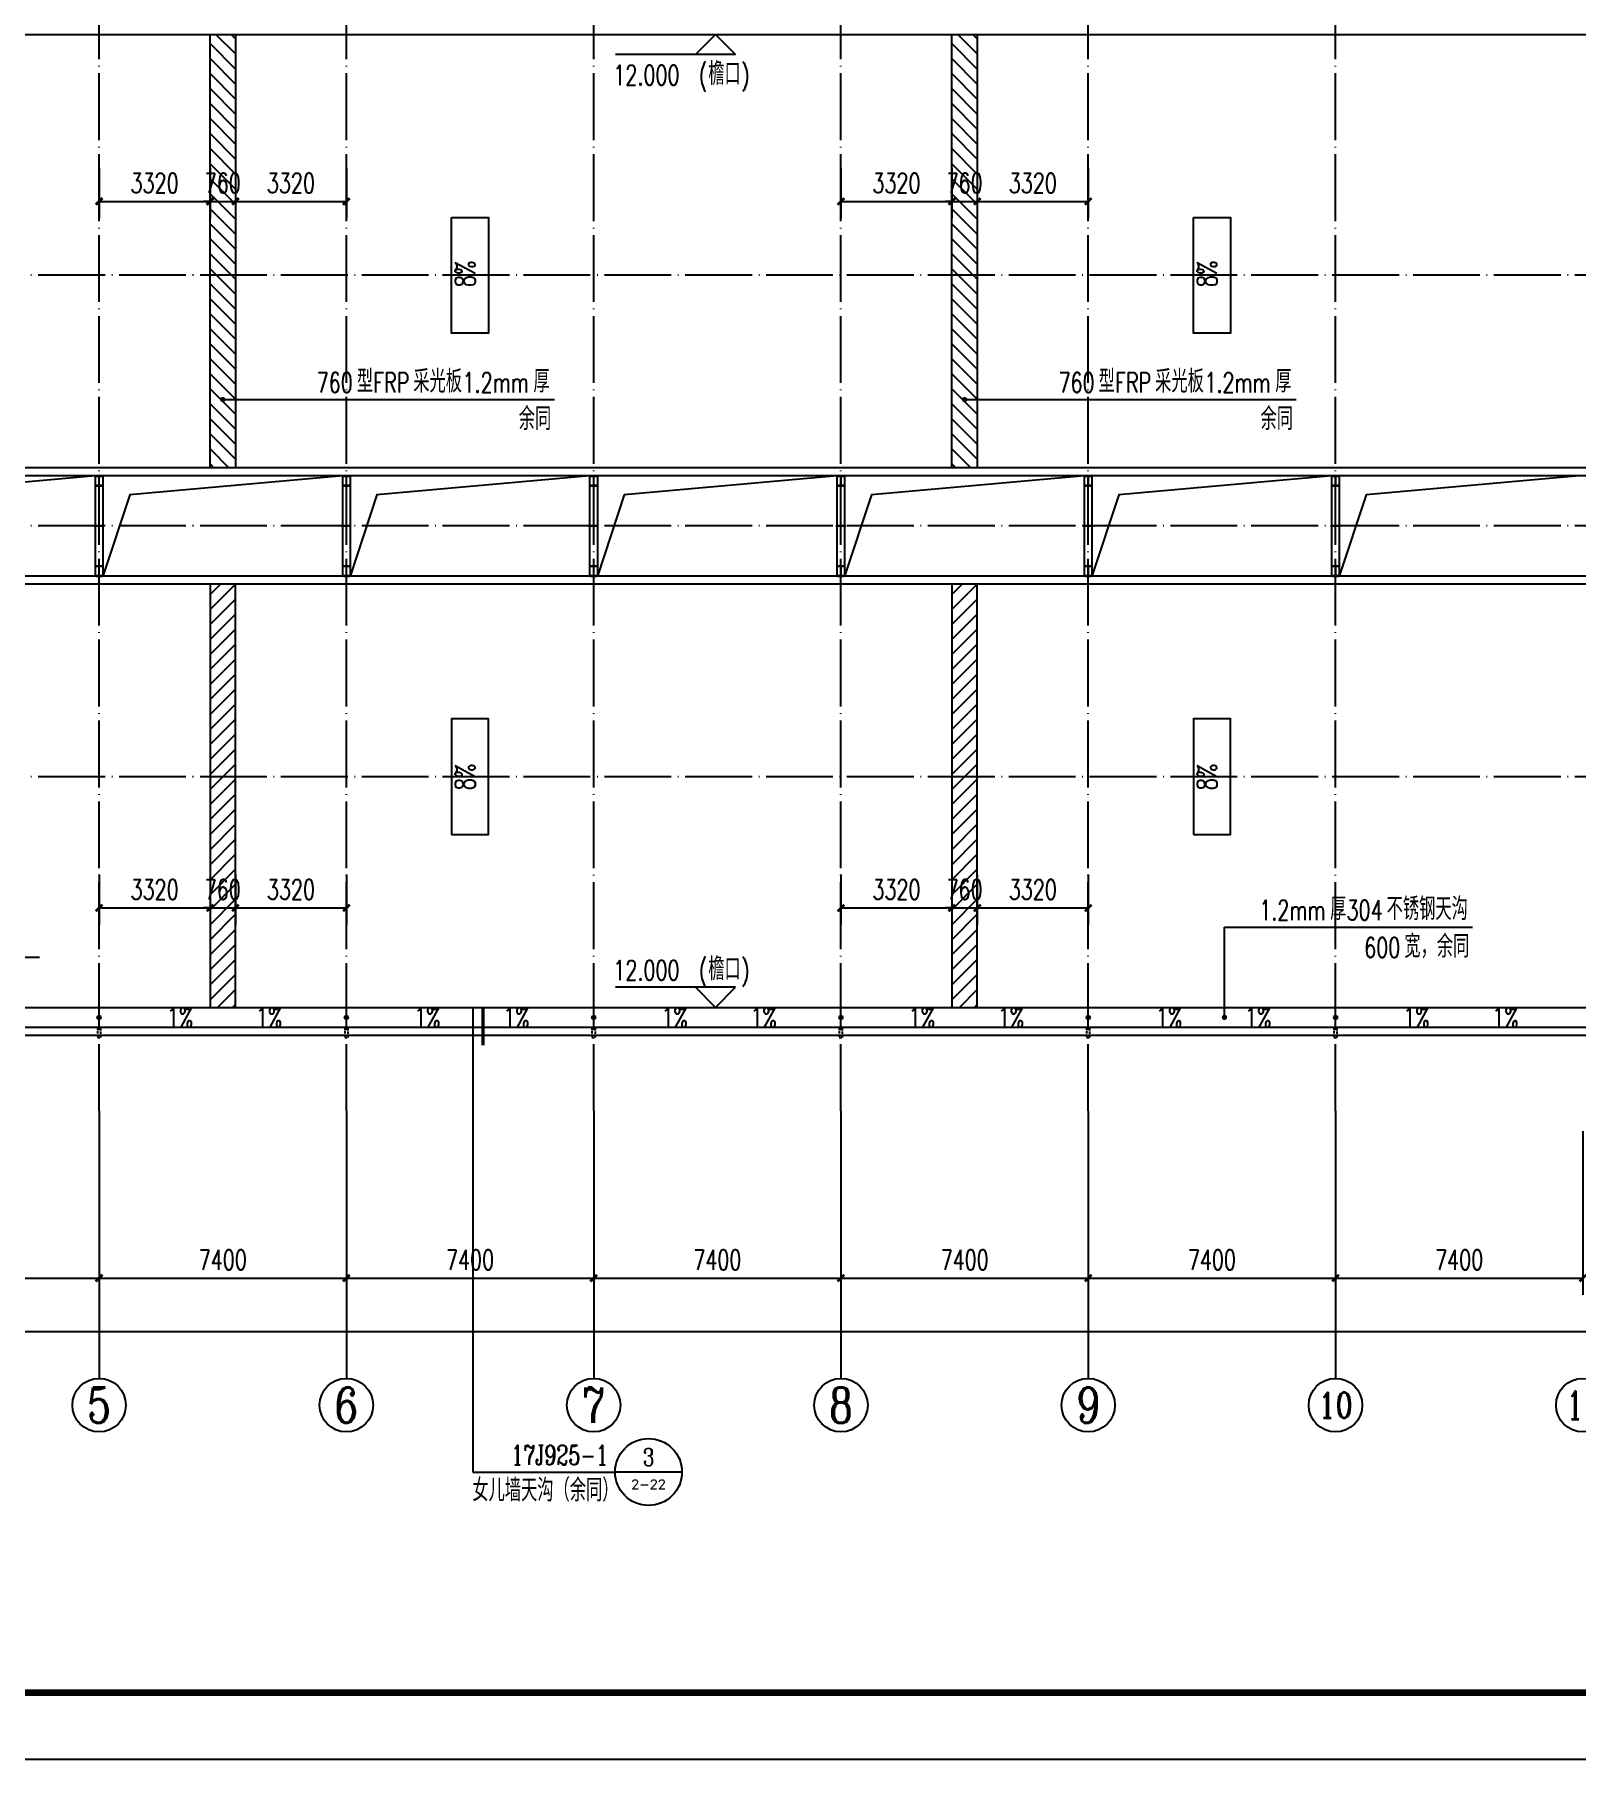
# Model space of a CAD drawing. Extents: x 13276711 to 13543385, y -848943 to -68012.
# Drawn here: x 13374051 to 13420196, y -566643 to -515042 of the extents above; entities that cross this region are included whole.
import ezdxf
from ezdxf.enums import TextEntityAlignment as Align

# ---------------------------------------------------------------- set-up
doc = ezdxf.new("R2010")
doc.units = 0
doc.header["$LTSCALE"] = 1000
doc.header["$MEASUREMENT"] = 0
doc.linetypes.add('DASH', pattern=[0.35, 0.25, -0.1])
doc.linetypes.add('DOTE', pattern=[2.42, 2, -0.2, 0.02, -0.2])
for name, color, linetype in [('AXIS', 3, 'Continuous'), ('AXIS_TEXT', 7, 'Continuous'), ('COLUMN', 2, 'Continuous'), ('DIM_IDEN', 3, 'Continuous'), ('DIM_LEAD', 3, 'Continuous'), ('DIM_SYMB', 3, 'Continuous'), ('DOTE', 1, 'DOTE'), ('PUB_DIM', 3, 'Continuous'), ('PUB_TEXT', 7, 'Continuous'), ('TK', 4, 'Continuous'), ('WALL-PARAPET', 6, 'Continuous'), ('采光带', 4, 'Continuous'), ('雨水管', 4, 'Continuous')]:
    doc.layers.add(name, color=color, linetype=linetype)
doc.styles.add('_TCH_AXIS', font='COMPLEX', dxfattribs={"bigfont": 'GBCBIG'})
doc.styles.add('_TCH_DIM', font='SIMPLEX', dxfattribs={"bigfont": 'GBCBIG'})
doc.styles.add('_TCH_DIM_T3', font='SIMPLEX', dxfattribs={"width": 0.705882, "bigfont": 'GBCBIG'})
doc.styles.add('_TCH_LABEL', font='COMPLEX', dxfattribs={"bigfont": 'GBCBIG'})
doc.styles.add('COMPLEX', font='COMPLEX')
doc.dimstyles.new('_TCH_ARCH&&200', dxfattribs={"dimtxt": 595, "dimasz": 200, "dimexe": 500, "dimexo": 600, "dimgap": 252.5, "dimtad": 1, "dimdec": 0, "dimzin": 0, "dimdsep": 46, "dimtxsty": '_TCH_DIM_T3', "dimblk": 'ARCHTICK', "dimcen": 0.09, "dimclrt": 7, "dimazin": 2, "dimtfac": 1, "dimtdec": 0, "dimtix": 1, "dimtmove": 2, "dimatfit": 3, "dimfxl": 0, "dimtolj": 1, "dimtzin": 0, "dimarcsym": 0})

# ---------------------------------------------------------------- blocks, each defined once
blk = doc.blocks.new('A$C0FCD69EC')
at = {"layer": 'COLUMN'}
blk.add_hatch(color=256, dxfattribs=at).paths.add_polyline_path([(300, 180), (294, 180), (294, 94), (6, 94), (6, 180), (0, 180), (0, 0), (6, 0), (6, 86), (294, 86), (294, 0), (300, 0)])
blk.add_lwpolyline([(300, 0), (294, 0), (294, 86), (6, 86), (6, 0), (0, 0), (0, 180), (6, 180), (6, 94), (294, 94), (294, 180), (300, 180)], close=True, dxfattribs=at)
blk = doc.blocks.new('A$C22C4548D')
blk.add_line((0, 10), (300, 10))
blk.add_lwpolyline([(30, 20), (270, 20), (270, 0), (30, 0)], close=True)
blk = doc.blocks.new('GeYuanFrame_38556713', base_point=(20.09, 4.53))
at = {"layer": 'TK'}
blk.add_lwpolyline([(20.09, 4.53), (20.09, 598.53), (1071.09, 598.53), (1071.09, 4.53)], close=True, dxfattribs=at)
at = {"layer": 'TK', "const_width": 1}
blk.add_lwpolyline([(45.09, 588.53), (1061.09, 588.53), (1061.09, 14.53), (45.09, 14.53)], close=True, dxfattribs=at)
blk = doc.blocks.new('_AXISO')
blk.add_circle((0, 0), 0.5)
at = {"layer": 'AXIS_TEXT', "style": 'COMPLEX', "width": 1.041667}
blk.add_attdef('A', text='', height=0.56, dxfattribs=at).set_placement((-0.25, -0.28), (0.25, -0.28), align=Align.FIT)
blk = doc.blocks.new('_ArchTick')
at = {"color": 0, "linetype": 'ByBlock', "const_width": 0.4}
blk.add_lwpolyline([(-0.5, -0.5), (0.5, 0.5)], dxfattribs=at)
blk = doc.blocks.new('*D244')
at = {"layer": 'AXIS', "color": 0, "lineweight": -2}
for p, q in [((13346145, -547843), (13346145, -554343)), ((13509425, -547843), (13509425, -554343)), ((13346145, -553843), (13509425, -553843))]:
    blk.add_line(p, q, dxfattribs=at)
at = {"layer": 'Defpoints', "color": 0}
for p in [(13346145, -547243), (13509425, -547243), (13509425, -553843)]:
    blk.add_point(p, dxfattribs=at)
at = {"layer": 'AXIS', "color": 0, "lineweight": -2, "xscale": 200, "yscale": 200, "zscale": 200, "rotation": 180}
blk.add_blockref('_ArchTick', (13346145, -553843), dxfattribs=at)
at = {"layer": 'AXIS', "color": 0, "lineweight": -2, "xscale": 200, "yscale": 200, "zscale": 200}
blk.add_blockref('_ArchTick', (13509425, -553843), dxfattribs=at)
at = {"layer": 'AXIS', "color": 7, "insert": (13427785, -553293), "char_height": 595, "attachment_point": 5, "style": '_TCH_DIM_T3'}
blk.add_mtext('\\A1;163280', dxfattribs=at)
blk = doc.blocks.new('*D249')
at = {"layer": 'AXIS', "color": 0, "lineweight": -2}
for p, q in [((13368585, -547843), (13368585, -552743)), ((13375985, -547843), (13375985, -552743)), ((13368585, -552243), (13375985, -552243))]:
    blk.add_line(p, q, dxfattribs=at)
at = {"layer": 'Defpoints', "color": 0}
for p in [(13368585, -547243), (13375985, -547243), (13375985, -552243)]:
    blk.add_point(p, dxfattribs=at)
at = {"layer": 'AXIS', "color": 0, "lineweight": -2, "xscale": 200, "yscale": 200, "zscale": 200, "rotation": 180}
blk.add_blockref('_ArchTick', (13368585, -552243), dxfattribs=at)
at = {"layer": 'AXIS', "color": 0, "lineweight": -2, "xscale": 200, "yscale": 200, "zscale": 200}
blk.add_blockref('_ArchTick', (13375985, -552243), dxfattribs=at)
at = {"layer": 'AXIS', "color": 7, "insert": (13372285, -551693), "char_height": 595, "attachment_point": 5, "style": '_TCH_DIM_T3'}
blk.add_mtext('\\A1;7400', dxfattribs=at)
blk = doc.blocks.new('*D250')
at = {"layer": 'AXIS', "color": 0, "lineweight": -2}
for p, q in [((13375985, -547843), (13375985, -552743)), ((13383385, -547843), (13383385, -552743)), ((13375985, -552243), (13383385, -552243))]:
    blk.add_line(p, q, dxfattribs=at)
at = {"layer": 'Defpoints', "color": 0}
for p in [(13375985, -547243), (13383385, -547243), (13383385, -552243)]:
    blk.add_point(p, dxfattribs=at)
at = {"layer": 'AXIS', "color": 0, "lineweight": -2, "xscale": 200, "yscale": 200, "zscale": 200, "rotation": 180}
blk.add_blockref('_ArchTick', (13375985, -552243), dxfattribs=at)
at = {"layer": 'AXIS', "color": 0, "lineweight": -2, "xscale": 200, "yscale": 200, "zscale": 200}
blk.add_blockref('_ArchTick', (13383385, -552243), dxfattribs=at)
at = {"layer": 'AXIS', "color": 7, "insert": (13379685, -551693), "char_height": 595, "attachment_point": 5, "style": '_TCH_DIM_T3'}
blk.add_mtext('\\A1;7400', dxfattribs=at)
blk = doc.blocks.new('*D251')
at = {"layer": 'AXIS', "color": 0, "lineweight": -2}
for p, q in [((13383385, -547843), (13383385, -552743)), ((13390785, -547843), (13390785, -552743)), ((13383385, -552243), (13390785, -552243))]:
    blk.add_line(p, q, dxfattribs=at)
at = {"layer": 'Defpoints', "color": 0}
for p in [(13383385, -547243), (13390785, -547243), (13390785, -552243)]:
    blk.add_point(p, dxfattribs=at)
at = {"layer": 'AXIS', "color": 0, "lineweight": -2, "xscale": 200, "yscale": 200, "zscale": 200, "rotation": 180}
blk.add_blockref('_ArchTick', (13383385, -552243), dxfattribs=at)
at = {"layer": 'AXIS', "color": 0, "lineweight": -2, "xscale": 200, "yscale": 200, "zscale": 200}
blk.add_blockref('_ArchTick', (13390785, -552243), dxfattribs=at)
at = {"layer": 'AXIS', "color": 7, "insert": (13387085, -551693), "char_height": 595, "attachment_point": 5, "style": '_TCH_DIM_T3'}
blk.add_mtext('\\A1;7400', dxfattribs=at)
blk = doc.blocks.new('*D252')
at = {"layer": 'AXIS', "color": 0, "lineweight": -2}
for p, q in [((13390785, -547843), (13390785, -552743)), ((13398185, -547843), (13398185, -552743)), ((13390785, -552243), (13398185, -552243))]:
    blk.add_line(p, q, dxfattribs=at)
at = {"layer": 'Defpoints', "color": 0}
for p in [(13390785, -547243), (13398185, -547243), (13398185, -552243)]:
    blk.add_point(p, dxfattribs=at)
at = {"layer": 'AXIS', "color": 0, "lineweight": -2, "xscale": 200, "yscale": 200, "zscale": 200, "rotation": 180}
blk.add_blockref('_ArchTick', (13390785, -552243), dxfattribs=at)
at = {"layer": 'AXIS', "color": 0, "lineweight": -2, "xscale": 200, "yscale": 200, "zscale": 200}
blk.add_blockref('_ArchTick', (13398185, -552243), dxfattribs=at)
at = {"layer": 'AXIS', "color": 7, "insert": (13394485, -551693), "char_height": 595, "attachment_point": 5, "style": '_TCH_DIM_T3'}
blk.add_mtext('\\A1;7400', dxfattribs=at)
blk = doc.blocks.new('*D253')
at = {"layer": 'AXIS', "color": 0, "lineweight": -2}
for p, q in [((13398185, -547843), (13398185, -552743)), ((13405585, -547843), (13405585, -552743)), ((13398185, -552243), (13405585, -552243))]:
    blk.add_line(p, q, dxfattribs=at)
at = {"layer": 'Defpoints', "color": 0}
for p in [(13398185, -547243), (13405585, -547243), (13405585, -552243)]:
    blk.add_point(p, dxfattribs=at)
at = {"layer": 'AXIS', "color": 0, "lineweight": -2, "xscale": 200, "yscale": 200, "zscale": 200, "rotation": 180}
blk.add_blockref('_ArchTick', (13398185, -552243), dxfattribs=at)
at = {"layer": 'AXIS', "color": 0, "lineweight": -2, "xscale": 200, "yscale": 200, "zscale": 200}
blk.add_blockref('_ArchTick', (13405585, -552243), dxfattribs=at)
at = {"layer": 'AXIS', "color": 7, "insert": (13401885, -551693), "char_height": 595, "attachment_point": 5, "style": '_TCH_DIM_T3'}
blk.add_mtext('\\A1;7400', dxfattribs=at)
blk = doc.blocks.new('*D254')
at = {"layer": 'AXIS', "color": 0, "lineweight": -2}
for p, q in [((13405585, -547843), (13405585, -552743)), ((13412985, -547843), (13412985, -552743)), ((13405585, -552243), (13412985, -552243))]:
    blk.add_line(p, q, dxfattribs=at)
at = {"layer": 'Defpoints', "color": 0}
for p in [(13405585, -547243), (13412985, -547243), (13412985, -552243)]:
    blk.add_point(p, dxfattribs=at)
at = {"layer": 'AXIS', "color": 0, "lineweight": -2, "xscale": 200, "yscale": 200, "zscale": 200, "rotation": 180}
blk.add_blockref('_ArchTick', (13405585, -552243), dxfattribs=at)
at = {"layer": 'AXIS', "color": 0, "lineweight": -2, "xscale": 200, "yscale": 200, "zscale": 200}
blk.add_blockref('_ArchTick', (13412985, -552243), dxfattribs=at)
at = {"layer": 'AXIS', "color": 7, "insert": (13409285, -551693), "char_height": 595, "attachment_point": 5, "style": '_TCH_DIM_T3'}
blk.add_mtext('\\A1;7400', dxfattribs=at)
blk = doc.blocks.new('*D255')
at = {"layer": 'AXIS', "color": 0, "lineweight": -2}
for p, q in [((13412985, -547843), (13412985, -552743)), ((13420385, -547843), (13420385, -552743)), ((13412985, -552243), (13420385, -552243))]:
    blk.add_line(p, q, dxfattribs=at)
at = {"layer": 'Defpoints', "color": 0}
for p in [(13412985, -547243), (13420385, -547243), (13420385, -552243)]:
    blk.add_point(p, dxfattribs=at)
at = {"layer": 'AXIS', "color": 0, "lineweight": -2, "xscale": 200, "yscale": 200, "zscale": 200, "rotation": 180}
blk.add_blockref('_ArchTick', (13412985, -552243), dxfattribs=at)
at = {"layer": 'AXIS', "color": 0, "lineweight": -2, "xscale": 200, "yscale": 200, "zscale": 200}
blk.add_blockref('_ArchTick', (13420385, -552243), dxfattribs=at)
at = {"layer": 'AXIS', "color": 7, "insert": (13416685, -551693), "char_height": 595, "attachment_point": 5, "style": '_TCH_DIM_T3'}
blk.add_mtext('\\A1;7400', dxfattribs=at)
blk = doc.blocks.new('*D719')
at = {"layer": 'Defpoints', "color": 0}
for p in [(13375985, -539571), (13379305, -539571), (13379305, -541171)]:
    blk.add_point(p, dxfattribs=at)
at = {"layer": 'PUB_DIM', "color": 0, "lineweight": -2}
for p, q in [((13375985, -540171), (13375985, -541671)), ((13379305, -540171), (13379305, -541671)), ((13375985, -541171), (13379305, -541171))]:
    blk.add_line(p, q, dxfattribs=at)
at = {"layer": 'PUB_DIM', "color": 0, "lineweight": -2, "xscale": 200, "yscale": 200, "zscale": 200, "rotation": 180}
blk.add_blockref('_ArchTick', (13375985, -541171), dxfattribs=at)
at = {"layer": 'PUB_DIM', "color": 0, "lineweight": -2, "xscale": 200, "yscale": 200, "zscale": 200}
blk.add_blockref('_ArchTick', (13379305, -541171), dxfattribs=at)
at = {"layer": 'PUB_DIM', "color": 7, "insert": (13377645, -540621), "char_height": 595, "attachment_point": 5, "style": '_TCH_DIM_T3'}
blk.add_mtext('\\A1;3320', dxfattribs=at)
blk = doc.blocks.new('*D720')
at = {"layer": 'Defpoints', "color": 0}
for p in [(13379305, -539571), (13380065, -539571), (13380065, -541171)]:
    blk.add_point(p, dxfattribs=at)
at = {"layer": 'PUB_DIM', "color": 0, "lineweight": -2}
for p, q in [((13379305, -540171), (13379305, -541671)), ((13380065, -540171), (13380065, -541671)), ((13379305, -541171), (13379105, -541171)), ((13379305, -541171), (13380065, -541171)), ((13380065, -541171), (13380265, -541171))]:
    blk.add_line(p, q, dxfattribs=at)
at = {"layer": 'PUB_DIM', "color": 0, "lineweight": -2, "xscale": 200, "yscale": 200, "zscale": 200}
blk.add_blockref('_ArchTick', (13379305, -541171), dxfattribs=at)
at = {"layer": 'PUB_DIM', "color": 0, "lineweight": -2, "xscale": 200, "yscale": 200, "zscale": 200, "rotation": 180}
blk.add_blockref('_ArchTick', (13380065, -541171), dxfattribs=at)
at = {"layer": 'PUB_DIM', "color": 7, "insert": (13379685, -540621), "char_height": 595, "attachment_point": 5, "style": '_TCH_DIM_T3'}
blk.add_mtext('\\A1;760', dxfattribs=at)
blk = doc.blocks.new('*D721')
at = {"layer": 'Defpoints', "color": 0}
for p in [(13380065, -539571), (13383385, -539571), (13383385, -541171)]:
    blk.add_point(p, dxfattribs=at)
at = {"layer": 'PUB_DIM', "color": 0, "lineweight": -2}
for p, q in [((13380065, -540171), (13380065, -541671)), ((13383385, -540171), (13383385, -541671)), ((13380065, -541171), (13383385, -541171))]:
    blk.add_line(p, q, dxfattribs=at)
at = {"layer": 'PUB_DIM', "color": 0, "lineweight": -2, "xscale": 200, "yscale": 200, "zscale": 200, "rotation": 180}
blk.add_blockref('_ArchTick', (13380065, -541171), dxfattribs=at)
at = {"layer": 'PUB_DIM', "color": 0, "lineweight": -2, "xscale": 200, "yscale": 200, "zscale": 200}
blk.add_blockref('_ArchTick', (13383385, -541171), dxfattribs=at)
at = {"layer": 'PUB_DIM', "color": 7, "insert": (13381725, -540621), "char_height": 595, "attachment_point": 5, "style": '_TCH_DIM_T3'}
blk.add_mtext('\\A1;3320', dxfattribs=at)
blk = doc.blocks.new('*D722')
at = {"layer": 'Defpoints', "color": 0}
for p in [(13375985, -518435), (13379305, -518435), (13379305, -520035)]:
    blk.add_point(p, dxfattribs=at)
at = {"layer": 'PUB_DIM', "color": 0, "lineweight": -2}
for p, q in [((13375985, -519035), (13375985, -520535)), ((13379305, -519035), (13379305, -520535)), ((13375985, -520035), (13379305, -520035))]:
    blk.add_line(p, q, dxfattribs=at)
at = {"layer": 'PUB_DIM', "color": 0, "lineweight": -2, "xscale": 200, "yscale": 200, "zscale": 200, "rotation": 180}
blk.add_blockref('_ArchTick', (13375985, -520035), dxfattribs=at)
at = {"layer": 'PUB_DIM', "color": 0, "lineweight": -2, "xscale": 200, "yscale": 200, "zscale": 200}
blk.add_blockref('_ArchTick', (13379305, -520035), dxfattribs=at)
at = {"layer": 'PUB_DIM', "color": 7, "insert": (13377645, -519485), "char_height": 595, "attachment_point": 5, "style": '_TCH_DIM_T3'}
blk.add_mtext('\\A1;3320', dxfattribs=at)
blk = doc.blocks.new('*D723')
at = {"layer": 'Defpoints', "color": 0}
for p in [(13379305, -518435), (13380065, -518435), (13380065, -520035)]:
    blk.add_point(p, dxfattribs=at)
at = {"layer": 'PUB_DIM', "color": 0, "lineweight": -2}
for p, q in [((13379305, -519035), (13379305, -520535)), ((13380065, -519035), (13380065, -520535)), ((13379305, -520035), (13379105, -520035)), ((13379305, -520035), (13380065, -520035)), ((13380065, -520035), (13380265, -520035))]:
    blk.add_line(p, q, dxfattribs=at)
at = {"layer": 'PUB_DIM', "color": 0, "lineweight": -2, "xscale": 200, "yscale": 200, "zscale": 200}
blk.add_blockref('_ArchTick', (13379305, -520035), dxfattribs=at)
at = {"layer": 'PUB_DIM', "color": 0, "lineweight": -2, "xscale": 200, "yscale": 200, "zscale": 200, "rotation": 180}
blk.add_blockref('_ArchTick', (13380065, -520035), dxfattribs=at)
at = {"layer": 'PUB_DIM', "color": 7, "insert": (13379685, -519485), "char_height": 595, "attachment_point": 5, "style": '_TCH_DIM_T3'}
blk.add_mtext('\\A1;760', dxfattribs=at)
blk = doc.blocks.new('*D724')
at = {"layer": 'Defpoints', "color": 0}
for p in [(13380065, -518435), (13383385, -518435), (13383385, -520035)]:
    blk.add_point(p, dxfattribs=at)
at = {"layer": 'PUB_DIM', "color": 0, "lineweight": -2}
for p, q in [((13380065, -519035), (13380065, -520535)), ((13383385, -519035), (13383385, -520535)), ((13380065, -520035), (13383385, -520035))]:
    blk.add_line(p, q, dxfattribs=at)
at = {"layer": 'PUB_DIM', "color": 0, "lineweight": -2, "xscale": 200, "yscale": 200, "zscale": 200, "rotation": 180}
blk.add_blockref('_ArchTick', (13380065, -520035), dxfattribs=at)
at = {"layer": 'PUB_DIM', "color": 0, "lineweight": -2, "xscale": 200, "yscale": 200, "zscale": 200}
blk.add_blockref('_ArchTick', (13383385, -520035), dxfattribs=at)
at = {"layer": 'PUB_DIM', "color": 7, "insert": (13381725, -519485), "char_height": 595, "attachment_point": 5, "style": '_TCH_DIM_T3'}
blk.add_mtext('\\A1;3320', dxfattribs=at)
blk = doc.blocks.new('*D731')
at = {"layer": 'Defpoints', "color": 0}
for p in [(13398185, -539571), (13401505, -539571), (13401505, -541171)]:
    blk.add_point(p, dxfattribs=at)
at = {"layer": 'PUB_DIM', "color": 0, "lineweight": -2}
for p, q in [((13398185, -540171), (13398185, -541671)), ((13401505, -540171), (13401505, -541671)), ((13398185, -541171), (13401505, -541171))]:
    blk.add_line(p, q, dxfattribs=at)
at = {"layer": 'PUB_DIM', "color": 0, "lineweight": -2, "xscale": 200, "yscale": 200, "zscale": 200, "rotation": 180}
blk.add_blockref('_ArchTick', (13398185, -541171), dxfattribs=at)
at = {"layer": 'PUB_DIM', "color": 0, "lineweight": -2, "xscale": 200, "yscale": 200, "zscale": 200}
blk.add_blockref('_ArchTick', (13401505, -541171), dxfattribs=at)
at = {"layer": 'PUB_DIM', "color": 7, "insert": (13399845, -540621), "char_height": 595, "attachment_point": 5, "style": '_TCH_DIM_T3'}
blk.add_mtext('\\A1;3320', dxfattribs=at)
blk = doc.blocks.new('*D732')
at = {"layer": 'Defpoints', "color": 0}
for p in [(13401505, -539571), (13402265, -539571), (13402265, -541171)]:
    blk.add_point(p, dxfattribs=at)
at = {"layer": 'PUB_DIM', "color": 0, "lineweight": -2}
for p, q in [((13401505, -540171), (13401505, -541671)), ((13402265, -540171), (13402265, -541671)), ((13401505, -541171), (13401305, -541171)), ((13401505, -541171), (13402265, -541171)), ((13402265, -541171), (13402465, -541171))]:
    blk.add_line(p, q, dxfattribs=at)
at = {"layer": 'PUB_DIM', "color": 0, "lineweight": -2, "xscale": 200, "yscale": 200, "zscale": 200}
blk.add_blockref('_ArchTick', (13401505, -541171), dxfattribs=at)
at = {"layer": 'PUB_DIM', "color": 0, "lineweight": -2, "xscale": 200, "yscale": 200, "zscale": 200, "rotation": 180}
blk.add_blockref('_ArchTick', (13402265, -541171), dxfattribs=at)
at = {"layer": 'PUB_DIM', "color": 7, "insert": (13401885, -540621), "char_height": 595, "attachment_point": 5, "style": '_TCH_DIM_T3'}
blk.add_mtext('\\A1;760', dxfattribs=at)
blk = doc.blocks.new('*D733')
at = {"layer": 'Defpoints', "color": 0}
for p in [(13402265, -539571), (13405585, -539571), (13405585, -541171)]:
    blk.add_point(p, dxfattribs=at)
at = {"layer": 'PUB_DIM', "color": 0, "lineweight": -2}
for p, q in [((13402265, -540171), (13402265, -541671)), ((13405585, -540171), (13405585, -541671)), ((13402265, -541171), (13405585, -541171))]:
    blk.add_line(p, q, dxfattribs=at)
at = {"layer": 'PUB_DIM', "color": 0, "lineweight": -2, "xscale": 200, "yscale": 200, "zscale": 200, "rotation": 180}
blk.add_blockref('_ArchTick', (13402265, -541171), dxfattribs=at)
at = {"layer": 'PUB_DIM', "color": 0, "lineweight": -2, "xscale": 200, "yscale": 200, "zscale": 200}
blk.add_blockref('_ArchTick', (13405585, -541171), dxfattribs=at)
at = {"layer": 'PUB_DIM', "color": 7, "insert": (13403925, -540621), "char_height": 595, "attachment_point": 5, "style": '_TCH_DIM_T3'}
blk.add_mtext('\\A1;3320', dxfattribs=at)
blk = doc.blocks.new('*D734')
at = {"layer": 'Defpoints', "color": 0}
for p in [(13398185, -518435), (13401505, -518435), (13401505, -520035)]:
    blk.add_point(p, dxfattribs=at)
at = {"layer": 'PUB_DIM', "color": 0, "lineweight": -2}
for p, q in [((13398185, -519035), (13398185, -520535)), ((13401505, -519035), (13401505, -520535)), ((13398185, -520035), (13401505, -520035))]:
    blk.add_line(p, q, dxfattribs=at)
at = {"layer": 'PUB_DIM', "color": 0, "lineweight": -2, "xscale": 200, "yscale": 200, "zscale": 200, "rotation": 180}
blk.add_blockref('_ArchTick', (13398185, -520035), dxfattribs=at)
at = {"layer": 'PUB_DIM', "color": 0, "lineweight": -2, "xscale": 200, "yscale": 200, "zscale": 200}
blk.add_blockref('_ArchTick', (13401505, -520035), dxfattribs=at)
at = {"layer": 'PUB_DIM', "color": 7, "insert": (13399845, -519485), "char_height": 595, "attachment_point": 5, "style": '_TCH_DIM_T3'}
blk.add_mtext('\\A1;3320', dxfattribs=at)
blk = doc.blocks.new('*D735')
at = {"layer": 'Defpoints', "color": 0}
for p in [(13401505, -518435), (13402265, -518435), (13402265, -520035)]:
    blk.add_point(p, dxfattribs=at)
at = {"layer": 'PUB_DIM', "color": 0, "lineweight": -2}
for p, q in [((13401505, -519035), (13401505, -520535)), ((13402265, -519035), (13402265, -520535)), ((13401505, -520035), (13401305, -520035)), ((13401505, -520035), (13402265, -520035)), ((13402265, -520035), (13402465, -520035))]:
    blk.add_line(p, q, dxfattribs=at)
at = {"layer": 'PUB_DIM', "color": 0, "lineweight": -2, "xscale": 200, "yscale": 200, "zscale": 200}
blk.add_blockref('_ArchTick', (13401505, -520035), dxfattribs=at)
at = {"layer": 'PUB_DIM', "color": 0, "lineweight": -2, "xscale": 200, "yscale": 200, "zscale": 200, "rotation": 180}
blk.add_blockref('_ArchTick', (13402265, -520035), dxfattribs=at)
at = {"layer": 'PUB_DIM', "color": 7, "insert": (13401885, -519485), "char_height": 595, "attachment_point": 5, "style": '_TCH_DIM_T3'}
blk.add_mtext('\\A1;760', dxfattribs=at)
blk = doc.blocks.new('*D736')
at = {"layer": 'Defpoints', "color": 0}
for p in [(13402265, -518435), (13405585, -518435), (13405585, -520035)]:
    blk.add_point(p, dxfattribs=at)
at = {"layer": 'PUB_DIM', "color": 0, "lineweight": -2}
for p, q in [((13402265, -519035), (13402265, -520535)), ((13405585, -519035), (13405585, -520535)), ((13402265, -520035), (13405585, -520035))]:
    blk.add_line(p, q, dxfattribs=at)
at = {"layer": 'PUB_DIM', "color": 0, "lineweight": -2, "xscale": 200, "yscale": 200, "zscale": 200, "rotation": 180}
blk.add_blockref('_ArchTick', (13402265, -520035), dxfattribs=at)
at = {"layer": 'PUB_DIM', "color": 0, "lineweight": -2, "xscale": 200, "yscale": 200, "zscale": 200}
blk.add_blockref('_ArchTick', (13405585, -520035), dxfattribs=at)
at = {"layer": 'PUB_DIM', "color": 7, "insert": (13403925, -519485), "char_height": 595, "attachment_point": 5, "style": '_TCH_DIM_T3'}
blk.add_mtext('\\A1;3320', dxfattribs=at)

msp = doc.modelspace()

# ---------------------------------------------------------------- hatches: boundary and pattern name
at = {"layer": '采光带'}
h = msp.add_hatch(dxfattribs=at)
h.set_pattern_fill('ANSI31', color=250, scale=200, style=0)
h.set_pattern_definition([(315, (4333086, -752435.24), (-224.506403, -224.506403), [])])
h.paths.add_polyline_path([(13380064.8, -515043.1), (13380064.8, -528003.1), (13379304.8, -528003.1), (13379304.8, -515043.1)])
h = msp.add_hatch(dxfattribs=at)
h.set_pattern_fill('ANSI31', color=250, scale=200, style=0)
h.set_pattern_definition([(315, (4355286, -752435.24), (-224.506403, -224.506403), [])])
h.paths.add_polyline_path([(13402264.8, -515043.1), (13402264.8, -528003.1), (13401504.8, -528003.1), (13401504.8, -515043.1)])
h = msp.add_hatch(dxfattribs=at)
h.set_pattern_fill('ANSI31', color=250, scale=200, style=0)
h.set_pattern_definition([(45, (4333086, -304550.9), (-224.506403, 224.506403), [])])
h.paths.add_polyline_path([(13380064.8, -544143.1), (13380064.8, -531483.1), (13379304.8, -531483.1), (13379304.8, -544143.1)])
h = msp.add_hatch(dxfattribs=at)
h.set_pattern_fill('ANSI31', color=250, scale=200, style=0)
h.set_pattern_definition([(45, (4355286, -304550.9), (-224.506403, 224.506403), [])])
h.paths.add_polyline_path([(13402264.8, -544143.1), (13402264.8, -531483.1), (13401504.8, -531483.1), (13401504.8, -544143.1)])

# ---------------------------------------------------------------- linework, layer by layer
at = {"ltscale": 0.5}
for p, q in [((13346384.8, -515043.1), (13509184.8, -515043.1)), ((13346384.8, -544143.1), (13509184.8, -544143.1))]:
    msp.add_line(p, q, dxfattribs=at)
for points in [[(13346144.8, -484503.1), (13509424.8, -484503.1), (13509424.8, -544983.1), (13346144.8, -544983.1)], [(13346384.8, -484743.1), (13509184.8, -484743.1), (13509184.8, -544743.1), (13346384.8, -544743.1)], [(13386530.9, -520514.6), (13387638.8, -520514.6), (13387638.8, -523971.6), (13386530.9, -523971.6)], [(13408730.9, -520514.6), (13409838.8, -520514.6), (13409838.8, -523971.6), (13408730.9, -523971.6)], [(13375874.8, -531243.1), (13375874.8, -528243.1), (13376094.8, -528243.1), (13376094.8, -531243.1)], [(13383274.8, -531243.1), (13383274.8, -528243.1), (13383494.8, -528243.1), (13383494.8, -531243.1)], [(13390674.8, -531243.1), (13390674.8, -528243.1), (13390894.8, -528243.1), (13390894.8, -531243.1)], [(13398074.8, -531243.1), (13398074.8, -528243.1), (13398294.8, -528243.1), (13398294.8, -531243.1)], [(13405474.8, -531243.1), (13405474.8, -528243.1), (13405694.8, -528243.1), (13405694.8, -531243.1)], [(13412874.8, -531243.1), (13412874.8, -528243.1), (13413094.8, -528243.1), (13413094.8, -531243.1)], [(13386530.9, -538971.6), (13387638.8, -538971.6), (13387638.8, -535514.6), (13386530.9, -535514.6)], [(13408730.9, -538971.6), (13409838.8, -538971.6), (13409838.8, -535514.6), (13408730.9, -535514.6)]]:
    msp.add_lwpolyline(points, close=True)
for points in [[(13375874.8, -528243.1), (13369500.8, -528813.7), (13368694.8, -531243.1)], [(13383274.8, -528243.1), (13376900.8, -528813.7), (13376094.8, -531243.1)], [(13390674.8, -528243.1), (13384300.8, -528813.7), (13383494.8, -531243.1)], [(13398074.8, -528243.1), (13391700.8, -528813.7), (13390894.8, -531243.1)], [(13405474.8, -528243.1), (13399100.8, -528813.7), (13398294.8, -531243.1)], [(13412874.8, -528243.1), (13406500.8, -528813.7), (13405694.8, -531243.1)], [(13420274.8, -528243.1), (13413900.8, -528813.7), (13413094.8, -531243.1)]]:
    msp.add_lwpolyline(points)
at = {"linetype": 'DASH', "ltscale": 0.3}
for points in [[(13376034.8, -544743.1), (13375934.8, -544743.1), (13375934.8, -545043.1), (13376034.8, -545043.1)], [(13383434.8, -544743.1), (13383334.8, -544743.1), (13383334.8, -545043.1), (13383434.8, -545043.1)], [(13390834.8, -544743.1), (13390734.8, -544743.1), (13390734.8, -545043.1), (13390834.8, -545043.1)], [(13398234.8, -544743.1), (13398134.8, -544743.1), (13398134.8, -545043.1), (13398234.8, -545043.1)], [(13405634.8, -544743.1), (13405534.8, -544743.1), (13405534.8, -545043.1), (13405634.8, -545043.1)], [(13413034.8, -544743.1), (13412934.8, -544743.1), (13412934.8, -545043.1), (13413034.8, -545043.1)]]:
    msp.add_lwpolyline(points, close=True, dxfattribs=at)
at = {"layer": 'AXIS'}
for p, q in [((13375984.8, -547243.1), (13375984.8, -555243.1)), ((13383384.8, -547243.1), (13383384.8, -555243.1)), ((13390784.8, -547243.1), (13390784.8, -555243.1)), ((13398184.8, -547243.1), (13398184.8, -555243.1)), ((13405584.8, -547243.1), (13405584.8, -555243.1)), ((13412984.8, -547243.1), (13412984.8, -555243.1))]:
    msp.add_line(p, q, dxfattribs=at)
at = {"layer": 'DIM_IDEN'}
for p, q in [((13387173.2, -544143.1), (13387173.2, -558043.1)), ((13387173.2, -558043.1), (13391427.7, -558043.1)), ((13393427.7, -558043.1), (13391427.7, -558043.1))]:
    msp.add_line(p, q, dxfattribs=at)
at = {"layer": 'DIM_IDEN', "const_width": 100}
msp.add_lwpolyline([(13387473.2, -544143.1), (13387473.2, -545283.1)], dxfattribs=at)
at = {"layer": 'DIM_IDEN'}
msp.add_circle((13392427.7, -558043.1), 1000, dxfattribs=at)
at = {"layer": 'DIM_LEAD'}
for p, q in [((13379684.8, -525962.6), (13382184.8, -525962.6)), ((13382184.8, -525962.6), (13389608.3, -525962.6)), ((13401884.8, -525962.6), (13404384.8, -525962.6)), ((13404384.8, -525962.6), (13411808.3, -525962.6)), ((13409661.4, -544443.1), (13409661.4, -541743.1)), ((13409661.4, -541743.1), (13417084.8, -541743.1))]:
    msp.add_line(p, q, dxfattribs=at)
at = {"layer": 'DIM_LEAD', "color": 0}
msp.add_line((13369971.2, -542643.1), (13374204.1, -542643.1), dxfattribs=at)
at = {"layer": 'DIM_LEAD', "const_width": 80}
for points in [[(13379644.8, -525962.6, 1), (13379724.8, -525962.6, 1)], [(13401844.8, -525962.6, 1), (13401924.8, -525962.6, 1)], [(13409661.4, -544483.1, 1), (13409661.4, -544403.1, 1)]]:
    msp.add_lwpolyline(points, format="xyb", close=True, dxfattribs=at)
at = {"layer": 'DIM_SYMB'}
for points in [[(13374167.3, -544443.1, 0, 0, 0), (13375082.2, -544443.1, 160, 0, 0), (13375682.2, -544443.1, 0, 0, 0)], [(13377802.4, -544443.1, 0, 0, 0), (13376887.5, -544443.1, 160, 0, 0), (13376287.5, -544443.1, 0, 0, 0)], [(13381567.3, -544443.1, 0, 0, 0), (13382482.2, -544443.1, 160, 0, 0), (13383082.2, -544443.1, 0, 0, 0)], [(13385202.4, -544443.1, 0, 0, 0), (13384287.5, -544443.1, 160, 0, 0), (13383687.5, -544443.1, 0, 0, 0)], [(13388967.3, -544443.1, 0, 0, 0), (13389882.2, -544443.1, 160, 0, 0), (13390482.2, -544443.1, 0, 0, 0)], [(13392602.4, -544443.1, 0, 0, 0), (13391687.5, -544443.1, 160, 0, 0), (13391087.5, -544443.1, 0, 0, 0)], [(13396367.3, -544443.1, 0, 0, 0), (13397282.2, -544443.1, 160, 0, 0), (13397882.2, -544443.1, 0, 0, 0)], [(13400002.4, -544443.1, 0, 0, 0), (13399087.5, -544443.1, 160, 0, 0), (13398487.5, -544443.1, 0, 0, 0)], [(13403767.3, -544443.1, 0, 0, 0), (13404682.2, -544443.1, 160, 0, 0), (13405282.2, -544443.1, 0, 0, 0)], [(13407402.4, -544443.1, 0, 0, 0), (13406487.5, -544443.1, 160, 0, 0), (13405887.5, -544443.1, 0, 0, 0)], [(13411167.3, -544443.1, 0, 0, 0), (13412082.2, -544443.1, 160, 0, 0), (13412682.2, -544443.1, 0, 0, 0)], [(13414802.4, -544443.1, 0, 0, 0), (13413887.5, -544443.1, 160, 0, 0), (13413287.5, -544443.1, 0, 0, 0)], [(13418567.3, -544443.1, 0, 0, 0), (13419482.2, -544443.1, 160, 0, 0), (13420082.2, -544443.1, 0, 0, 0)]]:
    msp.add_lwpolyline(points, format="xyseb", dxfattribs=at)
at = {"layer": 'DOTE'}
for p, q in [((13375984.8, -547243.1), (13375984.8, -482243.1)), ((13383384.8, -547243.1), (13383384.8, -482243.1)), ((13390784.8, -547243.1), (13390784.8, -482243.1)), ((13398184.8, -547243.1), (13398184.8, -482243.1)), ((13405584.8, -547243.1), (13405584.8, -482243.1)), ((13412984.8, -547243.1), (13412984.8, -482243.1)), ((13511684.8, -522243.1), (13343884.8, -522243.1)), ((13511684.8, -528243.1), (13343884.8, -528243.1)), ((13511684.8, -529743.1), (13343884.8, -529743.1)), ((13511684.8, -531243.1), (13343884.8, -531243.1)), ((13511684.8, -537243.1), (13343884.8, -537243.1)), ((13511684.8, -544743.1), (13343884.8, -544743.1))]:
    msp.add_line(p, q, dxfattribs=at)
at = {"layer": 'PUB_DIM'}
for p, q in [((13394433.6, -515043.1), (13393833.6, -515643.1)), ((13394433.6, -515043.1), (13395033.6, -515643.1)), ((13395033.6, -515643.1), (13391433.6, -515643.1)), ((13395033.6, -543543.1), (13391433.6, -543543.1)), ((13394433.6, -544143.1), (13393833.6, -543543.1)), ((13394433.6, -544143.1), (13395033.6, -543543.1))]:
    msp.add_line(p, q, dxfattribs=at)
for points in [[(13387447.1, -523468.1, 0, 0, 0), (13387447.1, -521568.1, 160, 0, 0), (13387447.1, -520968.1, 0, 0, 0)], [(13409647.1, -523468.1, 0, 0, 0), (13409647.1, -521568.1, 160, 0, 0), (13409647.1, -520968.1, 0, 0, 0)], [(13387447.1, -536018.1, 0, 0, 0), (13387447.1, -537918.1, 160, 0, 0), (13387447.1, -538518.1, 0, 0, 0)], [(13409647.1, -536018.1, 0, 0, 0), (13409647.1, -537918.1, 160, 0, 0), (13409647.1, -538518.1, 0, 0, 0)]]:
    msp.add_lwpolyline(points, format="xyseb", dxfattribs=at)
at = {"layer": 'WALL-PARAPET'}
for p, q in [((13501874.8, -528003.1), (13353694.8, -528003.1)), ((13501874.8, -528243.1), (13353694.8, -528243.1)), ((13501874.8, -531243.1), (13353694.8, -531243.1)), ((13501874.8, -531483.1), (13353694.8, -531483.1))]:
    msp.add_line(p, q, dxfattribs=at)
at = {"layer": '采光带', "color": 4}
for points in [[(13380064.8, -515043.1), (13380064.8, -528003.1), (13379304.8, -528003.1), (13379304.8, -515043.1)], [(13402264.8, -515043.1), (13402264.8, -528003.1), (13401504.8, -528003.1), (13401504.8, -515043.1)], [(13380064.8, -544143.1), (13380064.8, -531483.1), (13379304.8, -531483.1), (13379304.8, -544143.1)], [(13402264.8, -544143.1), (13402264.8, -531483.1), (13401504.8, -531483.1), (13401504.8, -544143.1)]]:
    msp.add_lwpolyline(points, close=True, dxfattribs=at)
at = {"layer": '雨水管'}
for centre in [(13375984.9, -544443.1), (13383384.9, -544443.1), (13390784.9, -544443.1), (13398184.9, -544443.1), (13405584.9, -544443.1), (13412984.9, -544443.1)]:
    msp.add_circle(centre, 55, dxfattribs=at)

# ---------------------------------------------------------------- block references
at = {"xscale": 200, "yscale": 200, "zscale": 200}
msp.add_blockref('GeYuanFrame_38556713', (13328184.8, -566643.1), dxfattribs=at)
for p in [(13375830.8, -529753.1), (13383230.8, -529753.1), (13390630.8, -529753.1), (13398030.8, -529753.1), (13405430.8, -529753.1), (13412830.8, -529753.1)]:
    msp.add_blockref('A$C22C4548D', p)
at = {"layer": 'AXIS'}
ref = msp.add_blockref('_AXISO', (13375984.8, -556043.1), dxfattribs=dict(at, xscale=1600, yscale=1600, zscale=1600))
ref.add_attrib('A', '5', dxfattribs={"layer": 'AXIS_TEXT', "ltscale": 0.5, "height": 1065, "style": '_TCH_AXIS'}).set_placement((13375629.8, -556575.6), (13376339.9, -556575.6), align=Align.FIT)
ref = msp.add_blockref('_AXISO', (13383384.8, -556043.1), dxfattribs=dict(at, xscale=1600, yscale=1600, zscale=1600))
ref.add_attrib('A', '6', dxfattribs={"layer": 'AXIS_TEXT', "ltscale": 0.5, "height": 1065, "style": '_TCH_AXIS'}).set_placement((13383029.8, -556575.6), (13383739.9, -556575.6), align=Align.FIT)
ref = msp.add_blockref('_AXISO', (13390784.8, -556043.1), dxfattribs=dict(at, xscale=1600, yscale=1600, zscale=1600))
ref.add_attrib('A', '7', dxfattribs={"layer": 'AXIS_TEXT', "ltscale": 0.5, "height": 1065, "style": '_TCH_AXIS'}).set_placement((13390429.8, -556575.6), (13391139.9, -556575.6), align=Align.FIT)
ref = msp.add_blockref('_AXISO', (13398184.8, -556043.1), dxfattribs=dict(at, xscale=1600, yscale=1600, zscale=1600))
ref.add_attrib('A', '8', dxfattribs={"layer": 'AXIS_TEXT', "ltscale": 0.5, "height": 1065, "style": '_TCH_AXIS'}).set_placement((13397829.8, -556575.6), (13398539.9, -556575.6), align=Align.FIT)
ref = msp.add_blockref('_AXISO', (13405584.8, -556043.1), dxfattribs=dict(at, xscale=1600, yscale=1600, zscale=1600))
ref.add_attrib('A', '9', dxfattribs={"layer": 'AXIS_TEXT', "ltscale": 0.5, "height": 1065, "style": '_TCH_AXIS'}).set_placement((13405229.8, -556575.6), (13405939.9, -556575.6), align=Align.FIT)
ref = msp.add_blockref('_AXISO', (13412984.8, -556043.1), dxfattribs=dict(at, xscale=1600, yscale=1600, zscale=1600))
ref.add_attrib('A', '10', dxfattribs={"layer": 'AXIS_TEXT', "ltscale": 0.5, "height": 750.73, "style": '_TCH_AXIS'}).set_placement((13412466.5, -556418.4), (13413503.2, -556418.4), align=Align.FIT)
ref = msp.add_blockref('_AXISO', (13420384.8, -556043.1), dxfattribs=dict(at, xscale=1600, yscale=1600, zscale=1600))
ref.add_attrib('A', '11', dxfattribs={"layer": 'AXIS_TEXT', "ltscale": 0.5, "height": 842.89, "style": '_TCH_AXIS'}).set_placement((13419903.2, -556464.5), (13420866.5, -556464.5), align=Align.FIT)
at = {"layer": 'COLUMN', "xscale": -1, "rotation": 270}
for p in [(13375894.8, -528543.1), (13383294.8, -528543.1), (13390694.8, -528543.1), (13398094.8, -528543.1), (13405494.8, -528543.1), (13412894.8, -528543.1), (13375894.8, -531243.1), (13383294.8, -531243.1), (13390694.8, -531243.1), (13398094.8, -531243.1), (13405494.8, -531243.1), (13412894.8, -531243.1)]:
    msp.add_blockref('A$C0FCD69EC', p, dxfattribs=at)

# ---------------------------------------------------------------- texts
at = {"layer": 'PUB_TEXT', "width": 0.705882}
for s, style, p in [('12.000', '_TCH_DIM', (13391373.6, -516553.1)), ('(', '_TCH_DIM', (13393933.6, -516553.1)), (')', '_TCH_DIM', (13395196.6, -516553.1)), ('760', '_TCH_DIM', (13382495.3, -525752.6)), ('FRP', '_TCH_DIM', (13384186.8, -525752.6)), ('1.2mm', '_TCH_DIM', (13386861.3, -525752.6)), ('760', '_TCH_DIM', (13404695.3, -525752.6)), ('FRP', '_TCH_DIM', (13406386.8, -525752.6)), ('1.2mm', '_TCH_DIM', (13409061.3, -525752.6)), ('1.2mm', '_TCH_DIM', (13410702.7, -541533.1)), ('304', '_TCH_DIM', (13413314.2, -541533.1)), ('600', '_TCH_DIM', (13413842.9, -542653.1)), ('12.000', '_TCH_DIM', (13391373.6, -543333.1)), ('(', '_TCH_DIM', (13393933.6, -543333.1)), (')', '_TCH_DIM', (13395196.6, -543333.1)), ('1%%%', '_TCH_DIM', (13378012.4, -544740.6)), ('1%%%', '_TCH_DIM', (13380677.3, -544740.6)), ('1%%%', '_TCH_DIM', (13385412.4, -544740.6)), ('1%%%', '_TCH_DIM', (13388077.3, -544740.6)), ('1%%%', '_TCH_DIM', (13392812.4, -544740.6)), ('1%%%', '_TCH_DIM', (13395477.3, -544740.6)), ('1%%%', '_TCH_DIM', (13400212.4, -544740.6)), ('1%%%', '_TCH_DIM', (13402877.3, -544740.6)), ('1%%%', '_TCH_DIM', (13407612.4, -544740.6)), ('1%%%', '_TCH_DIM', (13410277.3, -544740.6)), ('1%%%', '_TCH_DIM', (13415012.4, -544740.6)), ('1%%%', '_TCH_DIM', (13417677.3, -544740.6)), ('17J925-1', '_TCH_LABEL', (13388317.7, -557833.1))]:
    msp.add_text(s, height=595, dxfattribs=dict(at, style=style)).set_placement(p)
at = {"layer": 'PUB_TEXT'}
for s, height, style, p in [('檐口', 675.18, '_TCH_DIM', (13394213.6, -516553.1)), ('型', 675.2, '_TCH_DIM', (13383695.3, -525752.6)), ('采光板', 675.18, '_TCH_DIM', (13385386.8, -525752.6)), ('厚', 675.2, '_TCH_DIM', (13388981.3, -525752.6)), ('型', 675.2, '_TCH_DIM', (13405895.3, -525752.6)), ('采光板', 675.18, '_TCH_DIM', (13407586.8, -525752.6)), ('厚', 675.2, '_TCH_DIM', (13411181.3, -525752.6)), ('余同', 675.18, '_TCH_DIM', (13388541.9, -526872.6)), ('余同', 675.18, '_TCH_DIM', (13410741.9, -526872.6)), ('厚', 675.2, '_TCH_DIM', (13412822.7, -541533.1)), ('不锈钢天沟', 675.18, '_TCH_DIM', (13414514.2, -541533.1)), ('宽，余同', 675.18, '_TCH_DIM', (13415042.9, -542653.1)), ('檐口', 675.18, '_TCH_DIM', (13394213.6, -543333.1)), ('女儿墙天沟（余同）', 675.18, '_TCH_LABEL', (13387153.9, -558922.9))]:
    msp.add_text(s, height=height, dxfattribs=dict(at, style=style)).set_placement(p)
at = {"layer": 'PUB_TEXT', "style": '_TCH_DIM', "width": 0.705882}
for p in [(13387237.1, -522598.1), (13409437.1, -522598.1), (13387237.1, -537648.1), (13409437.1, -537648.1)]:
    msp.add_text('8%', height=595, rotation=90, dxfattribs=at).set_placement(p)
at = {"layer": 'PUB_TEXT', "style": '_TCH_LABEL'}
for s, height, p, p2 in [('3', 522, (13392253.7, -557858), (13392601.7, -557858)), ('2-22', 272.78, (13391908.1, -558548.5), (13392947.3, -558548.5))]:
    msp.add_text(s, height=height, dxfattribs=at).set_placement(p, p2, align=Align.FIT)

# ---------------------------------------------------------------- dimensions: what is measured, and where the dimension line sits
at = {"layer": 'AXIS'}
for p1, p2, distance, text, picture, middle in [((13346144.8, -547243.1), (13509424.8, -547243.1), -6600, '163280', '*D244', (13427784.8, -553293.1)), ((13368584.8, -547243.1), (13375984.8, -547243.1), -5000, '7400', '*D249', (13372284.8, -551693.1)), ((13375984.8, -547243.1), (13383384.8, -547243.1), -5000, '7400', '*D250', (13379684.8, -551693.1)), ((13383384.8, -547243.1), (13390784.8, -547243.1), -5000, '7400', '*D251', (13387084.8, -551693.1)), ((13390784.8, -547243.1), (13398184.8, -547243.1), -5000, '7400', '*D252', (13394484.8, -551693.1)), ((13398184.8, -547243.1), (13405584.8, -547243.1), -5000, '7400', '*D253', (13401884.8, -551693.1)), ((13405584.8, -547243.1), (13412984.8, -547243.1), -5000, '7400', '*D254', (13409284.8, -551693.1)), ((13412984.8, -547243.1), (13420384.8, -547243.1), -5000, '7400', '*D255', (13416684.8, -551693.1))]:
    dim = msp.add_aligned_dim(p1=p1, p2=p2, distance=distance, text=text, dimstyle='_TCH_ARCH&&200', dxfattribs=at)
    dim.commit()
    dim.dimension.update_dxf_attribs({"geometry": picture, "text_midpoint": middle})
at = {"layer": 'PUB_DIM'}
for p1, p2, text, picture, middle in [((13375984.8, -518435), (13379304.8, -518435), '3320', '*D722', (13377644.8, -519485)), ((13379304.8, -518435), (13380064.8, -518435), '760', '*D723', (13379684.8, -519485)), ((13380064.8, -518435), (13383384.8, -518435), '3320', '*D724', (13381724.8, -519485)), ((13398184.8, -518435), (13401504.8, -518435), '3320', '*D734', (13399844.8, -519485)), ((13401504.8, -518435), (13402264.8, -518435), '760', '*D735', (13401884.8, -519485)), ((13402264.8, -518435), (13405584.8, -518435), '3320', '*D736', (13403924.8, -519485)), ((13375984.8, -539571.2), (13379304.8, -539571.2), '3320', '*D719', (13377644.8, -540621.2)), ((13379304.8, -539571.2), (13380064.8, -539571.2), '760', '*D720', (13379684.8, -540621.2)), ((13380064.8, -539571.2), (13383384.8, -539571.2), '3320', '*D721', (13381724.8, -540621.2)), ((13398184.8, -539571.2), (13401504.8, -539571.2), '3320', '*D731', (13399844.8, -540621.2)), ((13401504.8, -539571.2), (13402264.8, -539571.2), '760', '*D732', (13401884.8, -540621.2)), ((13402264.8, -539571.2), (13405584.8, -539571.2), '3320', '*D733', (13403924.8, -540621.2))]:
    dim = msp.add_aligned_dim(p1=p1, p2=p2, distance=-1600, text=text, dimstyle='_TCH_ARCH&&200', dxfattribs=at)
    dim.commit()
    dim.dimension.update_dxf_attribs({"geometry": picture, "text_midpoint": middle})

doc.saveas('drawing.dxf')
